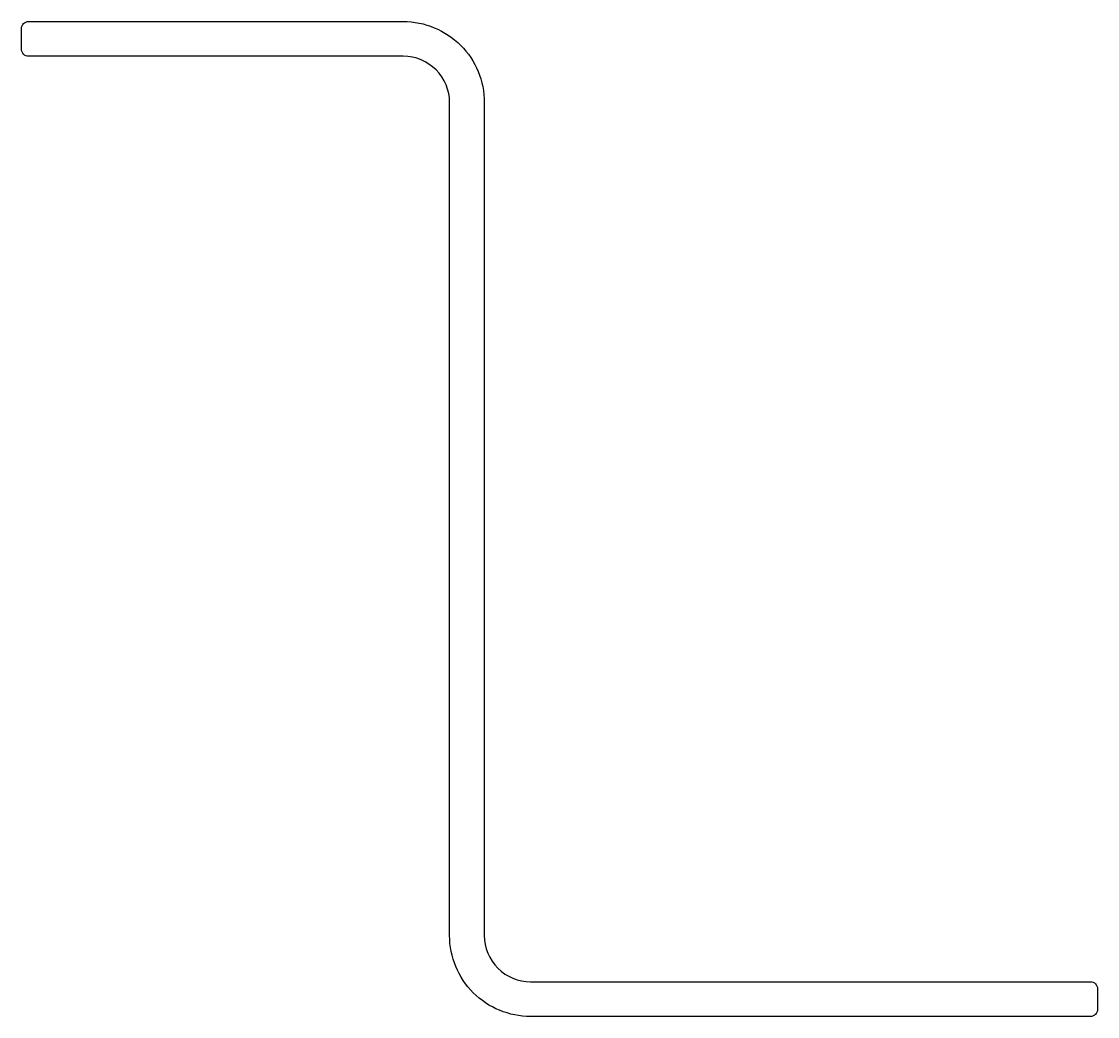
# Model space of a CAD drawing. Extents: x 130 to 176.5, y 195.2 to 238.2.
import ezdxf

# ---------------------------------------------------------------- set-up
doc = ezdxf.new("R2010")
doc.units = 0
doc.header["$LTSCALE"] = 15
doc.layers.get('0').update_dxf_attribs({"linetype": 'CONTINUOUS'})

msp = doc.modelspace()

# ---------------------------------------------------------------- linework, layer by layer
at = {"ltscale": 0.2}
msp.add_lwpolyline([(148.505, 234.743, 0.414214), (146.505, 236.743), (130.305, 236.743, -0.414214), (130.005, 237.043), (130.005, 237.943, -0.414214), (130.305, 238.243), (146.505, 238.243, -0.414214), (150.005, 234.743), (150.005, 198.743, 0.414214), (152.005, 196.743), (176.205, 196.743, -0.414214), (176.505, 196.443), (176.505, 195.543, -0.414214), (176.205, 195.243), (152.005, 195.243, -0.414214), (148.505, 198.743)], format="xyb", close=True, dxfattribs=at)

doc.saveas('drawing.dxf')
